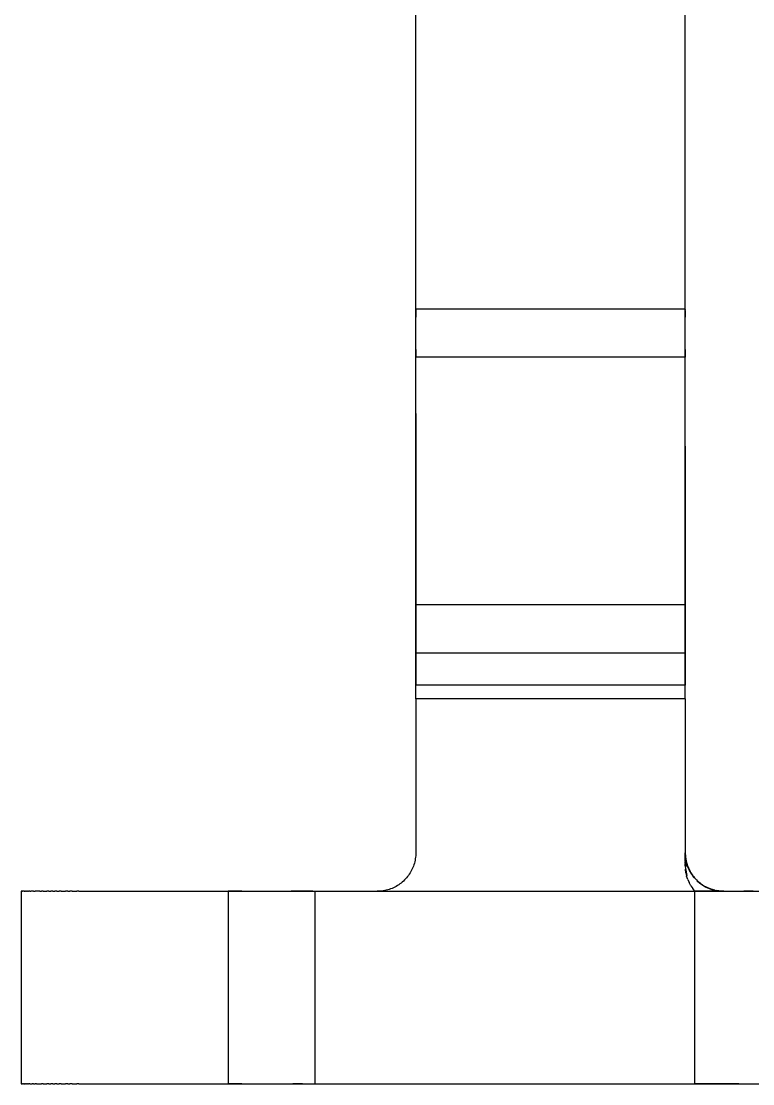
# Model space of a CAD drawing. Header units: millimetres. Extents: x -65 to 188, y -225 to 38.
# Drawn here: x 112 to 150, y -170 to -114.8 of the extents above; entities that cross this region are included whole.
import ezdxf

# ---------------------------------------------------------------- set-up
doc = ezdxf.new("R2010")
doc.units = ezdxf.units.MM
doc.layers.add('SIDE_YZ', color=7, linetype='Continuous')

msp = doc.modelspace()

# ---------------------------------------------------------------- linework, layer by layer
at = {"layer": 'SIDE_YZ'}
for p, q in [((132.5, -115.204), (132.5, -113.651)), ((146.5, -115.204), (146.5, -113.651)), ((132.5, -115.7), (132.5, -114.15)), ((146.5, -115.7), (146.5, -114.15)), ((132.5, -116.378), (132.5, -114.391)), ((146.5, -116.378), (146.5, -114.391)), ((132.5, -116.749), (132.5, -115.204)), ((146.5, -116.749), (146.5, -115.204)), ((132.5, -117.242), (132.5, -115.7)), ((146.5, -117.242), (146.5, -115.7)), ((132.5, -118.354), (132.5, -116.378)), ((146.5, -118.354), (146.5, -116.378)), ((132.5, -118.282), (132.5, -116.749)), ((146.5, -118.282), (146.5, -116.749)), ((132.5, -118.772), (132.5, -117.242)), ((146.5, -118.772), (146.5, -117.242)), ((132.5, -119.803), (132.5, -118.282)), ((132.5, -120.318), (132.5, -118.354)), ((146.5, -119.803), (146.5, -118.282)), ((146.5, -120.318), (146.5, -118.354)), ((132.5, -120.288), (132.5, -118.772)), ((146.5, -120.288), (146.5, -118.772)), ((132.5, -121.309), (132.5, -119.803)), ((132.5, -121.788), (132.5, -120.288)), ((132.5, -122.264), (132.5, -120.318)), ((146.5, -121.309), (146.5, -119.803)), ((146.5, -121.788), (146.5, -120.288)), ((146.5, -122.264), (146.5, -120.318)), ((132.5, -122.796), (132.5, -121.309)), ((146.5, -122.796), (146.5, -121.309)), ((132.5, -123.269), (132.5, -121.788)), ((146.5, -123.269), (146.5, -121.788)), ((132.5, -124.191), (132.5, -122.264)), ((146.5, -124.191), (146.5, -122.264)), ((132.5, -124.263), (132.5, -122.796)), ((146.5, -124.263), (146.5, -122.796)), ((132.5, -124.729), (132.5, -123.269)), ((146.5, -124.729), (146.5, -123.269)), ((132.5, -126.096), (132.5, -124.191)), ((146.5, -126.096), (146.5, -124.191)), ((132.5, -125.708), (132.5, -124.263)), ((132.5, -126.166), (132.5, -124.729)), ((146.5, -125.708), (146.5, -124.263)), ((146.5, -126.166), (146.5, -124.729)), ((132.5, -127.128), (132.5, -125.708)), ((146.5, -127.128), (146.5, -125.708)), ((132.5, -127.975), (132.5, -126.096)), ((132.5, -127.577), (132.5, -126.166)), ((146.5, -127.975), (146.5, -126.096)), ((146.5, -127.577), (146.5, -126.166)), ((132.5, -128.52), (132.5, -127.128)), ((146.5, -128.52), (146.5, -127.128)), ((132.5, -128.961), (132.5, -127.577)), ((132.5, -129.825), (132.5, -127.975)), ((146.5, -128.961), (146.5, -127.577)), ((146.5, -129.825), (146.5, -127.975)), ((132.5, -129.884), (132.5, -128.52)), ((146.5, -129.884), (146.5, -128.52)), ((132.5, -130.314), (132.5, -128.961)), ((146.5, -130.314), (146.5, -128.961)), ((146.5, -129.75), (132.5, -129.75)), ((132.5, -129.752), (132.5, -129.75)), ((132.5, -129.752), (132.5, -129.756)), ((132.5, -129.756), (132.5, -129.762)), ((132.5, -129.762), (132.5, -129.77)), ((132.5, -129.77), (132.5, -129.78)), ((132.5, -129.78), (132.5, -129.792)), ((132.5, -129.792), (132.5, -129.805)), ((132.5, -129.821), (132.5, -129.805)), ((132.5, -129.821), (132.5, -129.838)), ((132.5, -131.643), (132.5, -129.825)), ((132.5, -129.838), (132.5, -129.857)), ((132.5, -129.857), (132.5, -129.878)), ((132.5, -129.878), (132.5, -129.901)), ((132.5, -131.216), (132.5, -129.884)), ((132.5, -129.901), (132.5, -129.926)), ((132.5, -129.926), (132.5, -129.952)), ((132.5, -129.952), (132.5, -129.98)), ((132.5, -129.98), (132.5, -130.01)), ((132.5, -130.01), (132.5, -130.041)), ((132.5, -130.041), (132.5, -130.073)), ((132.5, -130.073), (132.5, -130.107)), ((132.5, -130.107), (132.5, -130.143)), ((132.5, -130.143), (132.5, -130.18)), ((132.5, -130.218), (132.5, -130.18)), ((132.5, -130.257), (132.5, -130.218)), ((132.5, -130.298), (132.5, -130.257)), ((146.5, -129.752), (146.5, -129.75)), ((146.5, -129.756), (146.5, -129.752)), ((146.5, -129.762), (146.5, -129.756)), ((146.5, -129.77), (146.5, -129.762)), ((146.5, -129.78), (146.5, -129.77)), ((146.5, -129.78), (146.5, -129.792)), ((146.5, -129.792), (146.5, -129.805)), ((146.5, -129.821), (146.5, -129.805)), ((146.5, -129.838), (146.5, -129.821)), ((146.5, -131.643), (146.5, -129.825)), ((146.5, -129.838), (146.5, -129.857)), ((146.5, -129.857), (146.5, -129.878)), ((146.5, -129.878), (146.5, -129.901)), ((146.5, -131.216), (146.5, -129.884)), ((146.5, -129.901), (146.5, -129.926)), ((146.5, -129.926), (146.5, -129.952)), ((146.5, -129.952), (146.5, -129.98)), ((146.5, -129.98), (146.5, -130.01)), ((146.5, -130.01), (146.5, -130.041)), ((146.5, -130.041), (146.5, -130.073)), ((146.5, -130.073), (146.5, -130.107)), ((146.5, -130.107), (146.5, -130.143)), ((146.5, -130.143), (146.5, -130.18)), ((146.5, -130.218), (146.5, -130.18)), ((146.5, -130.257), (146.5, -130.218)), ((146.5, -130.298), (146.5, -130.257)), ((132.5, -130.339), (132.5, -130.298)), ((132.5, -131.636), (132.5, -130.314)), ((132.5, -130.382), (132.5, -130.339)), ((132.5, -130.426), (132.5, -130.382)), ((132.5, -130.47), (132.5, -130.426)), ((132.5, -130.516), (132.5, -130.47)), ((132.5, -130.562), (132.5, -130.516)), ((132.5, -130.609), (132.5, -130.562)), ((132.5, -130.657), (132.5, -130.609)), ((132.5, -130.705), (132.5, -130.657)), ((132.5, -130.753), (132.5, -130.705)), ((132.5, -130.802), (132.5, -130.753)), ((132.5, -130.851), (132.5, -130.802)), ((146.5, -130.339), (146.5, -130.298)), ((146.5, -131.636), (146.5, -130.314)), ((146.5, -130.382), (146.5, -130.339)), ((146.5, -130.426), (146.5, -130.382)), ((146.5, -130.47), (146.5, -130.426)), ((146.5, -130.516), (146.5, -130.47)), ((146.5, -130.562), (146.5, -130.516)), ((146.5, -130.609), (146.5, -130.562)), ((146.5, -130.657), (146.5, -130.609)), ((146.5, -130.705), (146.5, -130.657)), ((146.5, -130.753), (146.5, -130.705)), ((146.5, -130.802), (146.5, -130.753)), ((146.5, -130.851), (146.5, -130.802)), ((132.5, -130.901), (132.5, -130.851)), ((132.5, -130.95), (132.5, -130.901)), ((132.5, -131), (132.5, -130.95)), ((132.5, -131.05), (132.5, -131)), ((132.5, -131.099), (132.5, -131.05)), ((132.5, -131.149), (132.5, -131.099)), ((132.5, -131.198), (132.5, -131.149)), ((132.5, -131.247), (132.5, -131.198)), ((132.5, -132.514), (132.5, -131.216)), ((132.5, -131.295), (132.5, -131.247)), ((132.5, -131.343), (132.5, -131.295)), ((132.5, -131.391), (132.5, -131.343)), ((146.5, -130.901), (146.5, -130.851)), ((146.5, -130.95), (146.5, -130.901)), ((146.5, -131), (146.5, -130.95)), ((146.5, -131.05), (146.5, -131)), ((146.5, -131.099), (146.5, -131.05)), ((146.5, -131.149), (146.5, -131.099)), ((146.5, -131.198), (146.5, -131.149)), ((146.5, -131.247), (146.5, -131.198)), ((146.5, -132.514), (146.5, -131.216)), ((146.5, -131.295), (146.5, -131.247)), ((146.5, -131.343), (146.5, -131.295)), ((146.5, -131.391), (146.5, -131.343)), ((132.5, -131.438), (132.5, -131.391)), ((132.5, -131.484), (132.5, -131.438)), ((132.5, -131.53), (132.5, -131.484)), ((132.5, -131.574), (132.5, -131.53)), ((132.5, -131.618), (132.5, -131.574)), ((132.5, -131.661), (132.5, -131.618)), ((132.5, -132.923), (132.5, -131.636)), ((132.5, -133.427), (132.5, -131.643)), ((132.5, -131.702), (132.5, -131.661)), ((132.5, -131.743), (132.5, -131.702)), ((132.5, -131.782), (132.5, -131.743)), ((132.5, -131.82), (132.5, -131.782)), ((132.5, -131.857), (132.5, -131.82)), ((132.5, -131.857), (132.5, -131.893)), ((132.5, -131.893), (132.5, -131.927)), ((132.5, -131.927), (132.5, -131.959)), ((146.5, -131.438), (146.5, -131.391)), ((146.5, -131.484), (146.5, -131.438)), ((146.5, -131.53), (146.5, -131.484)), ((146.5, -131.574), (146.5, -131.53)), ((146.5, -131.618), (146.5, -131.574)), ((146.5, -131.661), (146.5, -131.618)), ((146.5, -132.923), (146.5, -131.636)), ((146.5, -133.427), (146.5, -131.643)), ((146.5, -131.702), (146.5, -131.661)), ((146.5, -131.743), (146.5, -131.702)), ((146.5, -131.782), (146.5, -131.743)), ((146.5, -131.82), (146.5, -131.782)), ((146.5, -131.857), (146.5, -131.82)), ((146.5, -131.857), (146.5, -131.893)), ((146.5, -131.893), (146.5, -131.927)), ((146.5, -131.927), (146.5, -131.959)), ((132.5, -131.959), (132.5, -131.99)), ((132.5, -131.99), (132.5, -132.02)), ((132.5, -132.02), (132.5, -132.048)), ((132.5, -132.048), (132.5, -132.074)), ((132.5, -132.074), (132.5, -132.099)), ((132.5, -132.099), (132.5, -132.122)), ((132.5, -132.122), (132.5, -132.143)), ((132.5, -132.143), (132.5, -132.162)), ((132.5, -132.162), (132.5, -132.179)), ((132.5, -132.179), (132.5, -132.195)), ((132.5, -132.195), (132.5, -132.208)), ((132.5, -132.208), (132.5, -132.22)), ((132.5, -132.22), (132.5, -132.23)), ((132.5, -132.23), (132.5, -132.238)), ((132.5, -132.238), (132.5, -132.244)), ((132.5, -132.244), (132.5, -132.248)), ((132.5, -132.248), (132.5, -132.25)), ((146.5, -132.25), (132.5, -132.25)), ((146.5, -131.959), (146.5, -131.99)), ((146.5, -131.99), (146.5, -132.02)), ((146.5, -132.02), (146.5, -132.048)), ((146.5, -132.048), (146.5, -132.074)), ((146.5, -132.074), (146.5, -132.099)), ((146.5, -132.099), (146.5, -132.122)), ((146.5, -132.122), (146.5, -132.143)), ((146.5, -132.143), (146.5, -132.162)), ((146.5, -132.162), (146.5, -132.179)), ((146.5, -132.179), (146.5, -132.195)), ((146.5, -132.195), (146.5, -132.208)), ((146.5, -132.208), (146.5, -132.22)), ((146.5, -132.22), (146.5, -132.23)), ((146.5, -132.23), (146.5, -132.238)), ((146.5, -132.238), (146.5, -132.244)), ((146.5, -132.244), (146.5, -132.248)), ((146.5, -132.248), (146.5, -132.25)), ((132.5, -133.777), (132.5, -132.514)), ((132.5, -134.174), (132.5, -132.923)), ((146.5, -133.777), (146.5, -132.514)), ((146.5, -134.174), (146.5, -132.923)), ((132.5, -135.173), (132.5, -133.427)), ((146.5, -135.173), (146.5, -133.427)), ((132.5, -135.002), (132.5, -133.777)), ((146.5, -135.002), (146.5, -133.777)), ((132.5, -135.387), (132.5, -134.174)), ((146.5, -135.387), (146.5, -134.174)), ((132.5, -136.188), (132.5, -135.002)), ((132.5, -135.173), (132.5, -136.879)), ((146.5, -136.188), (146.5, -135.002)), ((146.5, -136.879), (146.5, -135.173)), ((132.5, -136.559), (132.5, -135.387)), ((146.5, -136.559), (146.5, -135.387)), ((132.5, -137.332), (132.5, -136.188)), ((146.5, -137.332), (146.5, -136.188)), ((132.5, -137.69), (132.5, -136.559)), ((132.5, -136.879), (132.5, -138.542)), ((146.5, -137.69), (146.5, -136.559)), ((146.5, -136.879), (146.5, -138.542)), ((132.5, -138.433), (132.5, -137.332)), ((146.5, -138.433), (146.5, -137.332)), ((132.5, -137.69), (132.5, -138.777)), ((146.5, -137.69), (146.5, -138.777)), ((132.5, -139.489), (132.5, -138.433)), ((132.5, -138.542), (132.5, -140.16)), ((146.5, -139.489), (146.5, -138.433)), ((146.5, -138.542), (146.5, -140.16)), ((132.5, -138.777), (132.5, -139.818)), ((146.5, -138.777), (146.5, -139.818)), ((132.5, -140.499), (132.5, -139.489)), ((146.5, -140.499), (146.5, -139.489)), ((132.5, -139.818), (132.5, -140.812)), ((132.5, -140.16), (132.5, -141.73)), ((146.5, -139.818), (146.5, -140.812)), ((146.5, -140.16), (146.5, -141.73)), ((132.5, -141.46), (132.5, -140.499)), ((146.5, -141.46), (146.5, -140.499)), ((132.5, -140.812), (132.5, -141.758)), ((146.5, -140.812), (146.5, -141.758)), ((132.5, -142.372), (132.5, -141.46)), ((132.5, -143.248), (132.5, -141.73)), ((132.5, -141.758), (132.5, -142.653)), ((146.5, -142.372), (146.5, -141.46)), ((146.5, -143.248), (146.5, -141.73)), ((146.5, -141.758), (146.5, -142.653)), ((132.5, -143.232), (132.5, -142.372)), ((146.5, -143.232), (146.5, -142.372)), ((132.5, -142.653), (132.5, -143.497)), ((146.5, -142.653), (146.5, -143.497)), ((132.5, -144.04), (132.5, -143.232)), ((132.5, -144.714), (132.5, -143.248)), ((132.5, -143.497), (132.5, -144.287)), ((146.5, -144.04), (146.5, -143.232)), ((146.5, -144.714), (146.5, -143.248)), ((146.5, -143.497), (146.5, -144.287)), ((132.5, -144.794), (132.5, -144.04)), ((146.5, -144.794), (146.5, -144.04)), ((132.5, -144.287), (132.5, -145.024)), ((146.5, -144.287), (146.5, -145.024)), ((132.5, -144.714), (132.5, -146.124)), ((132.5, -145.493), (132.5, -144.794)), ((132.5, -145.024), (132.5, -145.705)), ((146.5, -145.123), (132.5, -145.123)), ((132.5, -145.125), (132.5, -145.123)), ((132.5, -145.129), (132.5, -145.125)), ((132.5, -145.135), (132.5, -145.129)), ((132.5, -145.143), (132.5, -145.135)), ((132.5, -145.153), (132.5, -145.143)), ((132.5, -145.165), (132.5, -145.153)), ((132.5, -145.178), (132.5, -145.165)), ((132.5, -145.194), (132.5, -145.178)), ((146.5, -146.124), (146.5, -144.714)), ((146.5, -145.493), (146.5, -144.794)), ((146.5, -145.024), (146.5, -145.705)), ((146.5, -145.125), (146.5, -145.123)), ((146.5, -145.129), (146.5, -145.125)), ((146.5, -145.135), (146.5, -145.129)), ((146.5, -145.143), (146.5, -145.135)), ((146.5, -145.153), (146.5, -145.143)), ((146.5, -145.165), (146.5, -145.153)), ((146.5, -145.178), (146.5, -145.165)), ((146.5, -145.194), (146.5, -145.178)), ((132.5, -145.211), (132.5, -145.194)), ((132.5, -145.23), (132.5, -145.211)), ((132.5, -145.252), (132.5, -145.23)), ((132.5, -145.274), (132.5, -145.252)), ((132.5, -145.299), (132.5, -145.274)), ((132.5, -145.325), (132.5, -145.299)), ((132.5, -145.353), (132.5, -145.325)), ((132.5, -145.383), (132.5, -145.353)), ((132.5, -145.414), (132.5, -145.383)), ((132.5, -145.446), (132.5, -145.414)), ((132.5, -145.48), (132.5, -145.446)), ((132.5, -145.516), (132.5, -145.48)), ((132.5, -146.135), (132.5, -145.493)), ((132.5, -145.553), (132.5, -145.516)), ((132.5, -145.591), (132.5, -145.553)), ((132.5, -145.63), (132.5, -145.591)), ((132.5, -145.671), (132.5, -145.63)), ((132.5, -145.713), (132.5, -145.671)), ((132.5, -145.705), (132.5, -146.33)), ((132.5, -145.755), (132.5, -145.713)), ((146.5, -145.211), (146.5, -145.194)), ((146.5, -145.23), (146.5, -145.211)), ((146.5, -145.252), (146.5, -145.23)), ((146.5, -145.274), (146.5, -145.252)), ((146.5, -145.299), (146.5, -145.274)), ((146.5, -145.325), (146.5, -145.299)), ((146.5, -145.353), (146.5, -145.325)), ((146.5, -145.383), (146.5, -145.353)), ((146.5, -145.414), (146.5, -145.383)), ((146.5, -145.446), (146.5, -145.414)), ((146.5, -145.48), (146.5, -145.446)), ((146.5, -145.516), (146.5, -145.48)), ((146.5, -146.135), (146.5, -145.493)), ((146.5, -145.553), (146.5, -145.516)), ((146.5, -145.591), (146.5, -145.553)), ((146.5, -145.63), (146.5, -145.591)), ((146.5, -145.671), (146.5, -145.63)), ((146.5, -145.713), (146.5, -145.671)), ((146.5, -145.705), (146.5, -146.33)), ((146.5, -145.755), (146.5, -145.713)), ((132.5, -145.799), (132.5, -145.755)), ((132.5, -145.844), (132.5, -145.799)), ((132.5, -145.889), (132.5, -145.844)), ((132.5, -145.935), (132.5, -145.889)), ((132.5, -145.982), (132.5, -145.935)), ((132.5, -146.03), (132.5, -145.982)), ((132.5, -146.078), (132.5, -146.03)), ((132.5, -146.126), (132.5, -146.078)), ((132.5, -146.124), (132.5, -147.477)), ((132.5, -146.175), (132.5, -146.126)), ((132.5, -146.135), (132.5, -146.721)), ((132.5, -146.224), (132.5, -146.175)), ((132.5, -146.274), (132.5, -146.224)), ((132.5, -146.323), (132.5, -146.274)), ((146.5, -145.799), (146.5, -145.755)), ((146.5, -145.844), (146.5, -145.799)), ((146.5, -145.889), (146.5, -145.844)), ((146.5, -145.935), (146.5, -145.889)), ((146.5, -145.982), (146.5, -145.935)), ((146.5, -146.03), (146.5, -145.982)), ((146.5, -146.078), (146.5, -146.03)), ((146.5, -146.126), (146.5, -146.078)), ((146.5, -146.124), (146.5, -147.477)), ((146.5, -146.175), (146.5, -146.126)), ((146.5, -146.135), (146.5, -146.721)), ((146.5, -146.224), (146.5, -146.175)), ((146.5, -146.274), (146.5, -146.224)), ((146.5, -146.323), (146.5, -146.274)), ((132.5, -146.373), (132.5, -146.323)), ((132.5, -146.33), (132.5, -146.897)), ((132.5, -146.423), (132.5, -146.373)), ((132.5, -146.472), (132.5, -146.423)), ((132.5, -146.522), (132.5, -146.472)), ((132.5, -146.571), (132.5, -146.522)), ((132.5, -146.62), (132.5, -146.571)), ((132.5, -146.668), (132.5, -146.62)), ((132.5, -146.717), (132.5, -146.668)), ((132.5, -146.764), (132.5, -146.717)), ((132.5, -146.721), (132.5, -147.249)), ((132.5, -146.811), (132.5, -146.764)), ((132.5, -146.857), (132.5, -146.811)), ((146.5, -146.373), (146.5, -146.323)), ((146.5, -146.33), (146.5, -146.897)), ((146.5, -146.423), (146.5, -146.373)), ((146.5, -146.472), (146.5, -146.423)), ((146.5, -146.522), (146.5, -146.472)), ((146.5, -146.571), (146.5, -146.522)), ((146.5, -146.62), (146.5, -146.571)), ((146.5, -146.668), (146.5, -146.62)), ((146.5, -146.717), (146.5, -146.668)), ((146.5, -146.764), (146.5, -146.717)), ((146.5, -147.249), (146.5, -146.721)), ((146.5, -146.811), (146.5, -146.764)), ((146.5, -146.857), (146.5, -146.811)), ((132.5, -146.903), (132.5, -146.857)), ((132.5, -146.897), (132.5, -147.406)), ((132.5, -146.947), (132.5, -146.903)), ((132.5, -146.991), (132.5, -146.947)), ((132.5, -147.034), (132.5, -146.991)), ((132.5, -147.075), (132.5, -147.034)), ((132.5, -147.116), (132.5, -147.075)), ((132.5, -147.155), (132.5, -147.116)), ((132.5, -147.193), (132.5, -147.155)), ((132.5, -147.23), (132.5, -147.193)), ((132.5, -147.23), (132.5, -147.266)), ((132.5, -147.718), (132.5, -147.249)), ((132.5, -147.266), (132.5, -147.3)), ((132.5, -147.3), (132.5, -147.332)), ((132.5, -147.332), (132.5, -147.363)), ((132.5, -147.363), (132.5, -147.393)), ((146.5, -146.903), (146.5, -146.857)), ((146.5, -146.897), (146.5, -147.406)), ((146.5, -146.947), (146.5, -146.903)), ((146.5, -146.991), (146.5, -146.947)), ((146.5, -147.034), (146.5, -146.991)), ((146.5, -147.075), (146.5, -147.034)), ((146.5, -147.116), (146.5, -147.075)), ((146.5, -147.155), (146.5, -147.116)), ((146.5, -147.193), (146.5, -147.155)), ((146.5, -147.23), (146.5, -147.193)), ((146.5, -147.23), (146.5, -147.266)), ((146.5, -147.718), (146.5, -147.249)), ((146.5, -147.266), (146.5, -147.3)), ((146.5, -147.3), (146.5, -147.332)), ((146.5, -147.332), (146.5, -147.363)), ((146.5, -147.363), (146.5, -147.393)), ((132.5, -147.393), (132.5, -147.421)), ((132.5, -147.406), (132.5, -147.855)), ((132.5, -147.421), (132.5, -147.447)), ((132.5, -147.447), (132.5, -147.472)), ((132.5, -147.472), (132.5, -147.495)), ((132.5, -148.769), (132.5, -147.477)), ((132.5, -147.495), (132.5, -147.516)), ((132.5, -147.516), (132.5, -147.535)), ((132.5, -147.535), (132.5, -147.552)), ((132.5, -147.552), (132.5, -147.568)), ((132.5, -147.568), (132.5, -147.582)), ((132.5, -147.582), (132.5, -147.593)), ((132.5, -147.593), (132.5, -147.603)), ((132.5, -147.603), (132.5, -147.611)), ((132.5, -147.611), (132.5, -147.617)), ((132.5, -147.617), (132.5, -147.621)), ((132.5, -147.621), (132.5, -147.623)), ((146.5, -147.623), (132.5, -147.623)), ((132.5, -147.718), (132.5, -148.127)), ((132.5, -147.855), (132.5, -148.245)), ((146.5, -147.393), (146.5, -147.421)), ((146.5, -147.406), (146.5, -147.855)), ((146.5, -147.421), (146.5, -147.447)), ((146.5, -147.447), (146.5, -147.472)), ((146.5, -147.472), (146.5, -147.495)), ((146.5, -148.769), (146.5, -147.477)), ((146.5, -147.495), (146.5, -147.516)), ((146.5, -147.516), (146.5, -147.535)), ((146.5, -147.535), (146.5, -147.552)), ((146.5, -147.552), (146.5, -147.568)), ((146.5, -147.568), (146.5, -147.582)), ((146.5, -147.582), (146.5, -147.593)), ((146.5, -147.593), (146.5, -147.603)), ((146.5, -147.603), (146.5, -147.611)), ((146.5, -147.611), (146.5, -147.617)), ((146.5, -147.617), (146.5, -147.621)), ((146.5, -147.621), (146.5, -147.623)), ((146.5, -148.127), (146.5, -147.718)), ((146.5, -147.855), (146.5, -148.245)), ((132.5, -148.127), (132.5, -148.475)), ((132.5, -148.245), (132.5, -148.574)), ((132.5, -148.475), (132.5, -148.763)), ((146.5, -148.475), (146.5, -148.127)), ((146.5, -148.245), (146.5, -148.574)), ((146.5, -148.763), (146.5, -148.475)), ((132.5, -148.574), (132.5, -148.843)), ((132.5, -148.763), (132.5, -148.99)), ((132.5, -150), (132.5, -148.769)), ((132.5, -148.843), (132.5, -149.05)), ((132.5, -148.99), (132.5, -149.155)), ((146.5, -148.574), (146.5, -148.843)), ((146.5, -148.99), (146.5, -148.763)), ((146.5, -150), (146.5, -148.769)), ((146.5, -148.843), (146.5, -149.05)), ((146.5, -149.155), (146.5, -148.99)), ((132.5, -149.05), (132.5, -149.195)), ((132.5, -149.258), (132.5, -149.155)), ((132.5, -149.195), (132.5, -149.278)), ((132.5, -149.299), (132.5, -149.258)), ((132.5, -149.278), (132.5, -149.299)), ((146.5, -149.299), (132.5, -149.299)), ((146.5, -149.05), (146.5, -149.195)), ((146.5, -149.258), (146.5, -149.155)), ((146.5, -149.195), (146.5, -149.278)), ((146.5, -149.299), (146.5, -149.258)), ((146.5, -149.278), (146.5, -149.299)), ((146.5, -150), (132.5, -150)), ((132.5, -150), (132.5, -158)), ((146.5, -150), (146.5, -158)), ((132.462, -158.39), (132.445, -158.467)), ((132.475, -158.313), (132.462, -158.39)), ((132.486, -158.235), (132.475, -158.313)), ((132.494, -158.157), (132.486, -158.235)), ((132.498, -158.079), (132.494, -158.157)), ((132.5, -158), (132.498, -158.079)), ((146.5, -158), (146.5, -158.001)), ((146.5, -158), (146.5, -158.003)), ((146.5, -158), (146.501, -158.074)), ((146.5, -158), (146.502, -158.079)), ((146.5, -158.005), (146.5, -158.001)), ((146.5, -158.001), (146.501, -158.074)), ((146.5, -158.001), (146.508, -158.184)), ((146.5, -158.003), (146.5, -158.013)), ((146.5, -158.003), (146.502, -158.079)), ((146.5, -158.003), (146.512, -158.227)), ((146.5, -158.014), (146.5, -158.005)), ((146.5, -158.013), (146.5, -158.028)), ((146.5, -158.014), (146.5, -158.032)), ((146.5, -158.014), (146.508, -158.184)), ((146.5, -158.014), (146.516, -158.258)), ((146.5, -158.028), (146.5, -158.048)), ((146.5, -158.065), (146.5, -158.032)), ((146.5, -158.048), (146.5, -158.079)), ((146.5, -158.12), (146.5, -158.065)), ((146.5, -158.065), (146.524, -158.385)), ((146.5, -158.065), (146.506, -158.21)), ((146.5, -158.122), (146.5, -158.079)), ((146.5, -158.079), (146.524, -158.378)), ((146.5, -158.079), (146.506, -158.208)), ((146.5, -158.209), (146.5, -158.12)), ((146.5, -158.453), (146.5, -158.122)), ((146.5, -158.209), (146.5, -158.492)), ((146.502, -158.079), (146.506, -158.157)), ((146.506, -158.149), (146.513, -158.224)), ((146.506, -158.149), (146.508, -158.184)), ((146.506, -158.157), (146.514, -158.235)), ((146.509, -158.19), (146.506, -158.157)), ((146.512, -158.227), (146.506, -158.176)), ((146.526, -158.334), (146.506, -158.176)), ((146.524, -158.378), (146.506, -158.208)), ((146.524, -158.385), (146.506, -158.21)), ((146.516, -158.258), (146.507, -158.183)), ((146.529, -158.35), (146.507, -158.183)), ((146.526, -158.334), (146.507, -158.198)), ((146.532, -158.368), (146.507, -158.198)), ((146.508, -158.184), (146.512, -158.221)), ((146.509, -158.19), (146.512, -158.227)), ((146.516, -158.258), (146.512, -158.221)), ((146.512, -158.227), (146.525, -158.313)), ((146.512, -158.227), (146.538, -158.39)), ((146.512, -158.227), (146.516, -158.263)), ((146.513, -158.224), (146.523, -158.301)), ((146.514, -158.235), (146.525, -158.313)), ((146.523, -158.301), (146.516, -158.258)), ((146.516, -158.258), (146.52, -158.291)), ((146.516, -158.258), (146.563, -158.501)), ((146.516, -158.263), (146.526, -158.334)), ((146.52, -158.291), (146.524, -158.32)), ((146.588, -158.709), (146.521, -158.413)), ((146.521, -158.413), (146.551, -158.55)), ((146.524, -158.32), (146.529, -158.35)), ((146.525, -158.313), (146.538, -158.39)), ((146.526, -158.334), (146.532, -158.368)), ((146.538, -158.39), (146.527, -158.333)), ((146.527, -158.333), (146.568, -158.522)), ((146.529, -158.35), (146.563, -158.501)), ((146.529, -158.35), (146.571, -158.531)), ((146.538, -158.39), (146.555, -158.467)), ((132.245, -158.977), (132.205, -159.045)), ((132.282, -158.908), (132.245, -158.977)), ((132.316, -158.837), (132.282, -158.908)), ((132.348, -158.765), (132.316, -158.837)), ((132.376, -158.692), (132.348, -158.765)), ((132.402, -158.618), (132.376, -158.692)), ((132.425, -158.543), (132.402, -158.618)), ((132.445, -158.467), (132.425, -158.543)), ((146.5, -158.453), (146.5, -158.534)), ((146.5, -158.556), (146.5, -158.492)), ((146.5, -158.534), (146.5, -158.586)), ((146.5, -158.556), (146.5, -158.597)), ((146.5, -158.586), (146.5, -158.631)), ((146.5, -158.631), (146.5, -158.597)), ((146.5, -158.631), (146.5, -158.658)), ((146.5, -158.656), (146.5, -158.631)), ((146.5, -158.672), (146.5, -158.656)), ((146.5, -158.658), (146.5, -158.672)), ((146.5, -158.672), (146.5, -158.677)), ((146.5, -158.677), (146.5, -158.672)), ((146.5, -158.677), (146.508, -158.855)), ((146.532, -159.034), (146.508, -158.855)), ((146.509, -158.811), (146.581, -159.181)), ((146.509, -158.811), (146.538, -158.968)), ((146.581, -159.181), (146.538, -158.968)), ((146.588, -158.709), (146.551, -158.55)), ((146.552, -158.455), (146.572, -158.533)), ((146.552, -158.455), (146.563, -158.501)), ((146.555, -158.467), (146.575, -158.543)), ((146.568, -158.522), (146.555, -158.467)), ((146.563, -158.501), (146.571, -158.531)), ((146.593, -158.602), (146.571, -158.531)), ((146.637, -158.727), (146.571, -158.531)), ((146.572, -158.533), (146.593, -158.602)), ((146.575, -158.543), (146.598, -158.618)), ((146.578, -158.557), (146.598, -158.618)), ((146.578, -158.557), (146.64, -158.738)), ((146.598, -158.618), (146.614, -158.665)), ((146.598, -158.618), (146.624, -158.692)), ((146.614, -158.665), (146.624, -158.692)), ((146.662, -158.789), (146.623, -158.701)), ((146.69, -158.85), (146.623, -158.701)), ((146.624, -158.692), (146.637, -158.727)), ((146.624, -158.692), (146.652, -158.765)), ((146.624, -158.692), (146.64, -158.738)), ((146.637, -158.727), (146.652, -158.765)), ((146.637, -158.727), (146.662, -158.789)), ((146.721, -158.916), (146.64, -158.738)), ((146.684, -158.837), (146.64, -158.738)), ((146.652, -158.765), (146.662, -158.789)), ((146.652, -158.765), (146.684, -158.837)), ((146.662, -158.789), (146.684, -158.837)), ((146.684, -158.837), (146.718, -158.908)), ((146.721, -158.916), (146.684, -158.837)), ((146.69, -158.85), (146.72, -158.911)), ((146.752, -158.971), (146.696, -158.873)), ((146.786, -159.03), (146.696, -158.873)), ((146.718, -158.908), (146.755, -158.977)), ((146.837, -159.111), (146.721, -158.916)), ((146.721, -158.916), (146.755, -158.977)), ((146.755, -158.977), (146.795, -159.045)), ((131.799, -159.521), (131.738, -159.571)), ((131.858, -159.469), (131.799, -159.521)), ((131.914, -159.414), (131.858, -159.469)), ((131.969, -159.358), (131.914, -159.414)), ((132.021, -159.299), (131.969, -159.358)), ((132.071, -159.238), (132.021, -159.299)), ((132.118, -159.176), (132.071, -159.238)), ((132.163, -159.111), (132.118, -159.176)), ((132.205, -159.045), (132.163, -159.111)), ((146.532, -159.034), (146.573, -159.211)), ((146.629, -159.384), (146.573, -159.211)), ((146.629, -159.384), (146.701, -159.552)), ((146.786, -159.03), (146.822, -159.089)), ((146.795, -159.045), (146.822, -159.089)), ((146.795, -159.045), (146.837, -159.111)), ((146.822, -159.089), (146.837, -159.111)), ((146.822, -159.089), (146.861, -159.146)), ((146.837, -159.111), (146.861, -159.146)), ((146.837, -159.111), (146.882, -159.176)), ((146.861, -159.146), (146.882, -159.176)), ((146.861, -159.146), (146.901, -159.202)), ((146.989, -159.31), (146.874, -159.174)), ((147.035, -159.362), (146.874, -159.174)), ((146.882, -159.176), (146.901, -159.202)), ((146.882, -159.176), (146.929, -159.238)), ((146.901, -159.202), (146.929, -159.238)), ((146.901, -159.202), (146.944, -159.257)), ((146.929, -159.238), (146.944, -159.257)), ((146.929, -159.238), (146.979, -159.299)), ((146.944, -159.257), (146.979, -159.299)), ((146.944, -159.257), (146.989, -159.31)), ((146.979, -159.299), (147.031, -159.358)), ((147.031, -159.358), (147.086, -159.414)), ((147.083, -159.412), (147.133, -159.46)), ((147.086, -159.414), (147.142, -159.469)), ((147.288, -159.601), (147.108, -159.458)), ((147.259, -159.578), (147.108, -159.458)), ((147.114, -159.464), (147.251, -159.572)), ((147.114, -159.464), (147.302, -159.611)), ((147.133, -159.46), (147.185, -159.507)), ((147.142, -159.469), (147.201, -159.521)), ((147.185, -159.507), (147.201, -159.521)), ((147.185, -159.507), (147.238, -159.552)), ((147.201, -159.521), (147.238, -159.552)), ((147.201, -159.521), (147.262, -159.571)), ((112, -160), (112.002, -160)), ((112, -160), (112, -170)), ((112.009, -160), (112.002, -160)), ((112.021, -160), (112.009, -160)), ((112.021, -160), (112.037, -160)), ((112.058, -160), (112.037, -160)), ((112.058, -160), (112.083, -160)), ((112.113, -160), (112.083, -160)), ((112.147, -160), (112.113, -160)), ((112.147, -160), (112.185, -160)), ((112.228, -160), (112.185, -160)), ((112.228, -160), (112.276, -160)), ((112.327, -160), (112.276, -160)), ((112.327, -160), (112.383, -160)), ((112.442, -160), (112.383, -160)), ((112.442, -160), (112.506, -160)), ((112.573, -160), (112.506, -160)), ((112.644, -160), (112.573, -160)), ((112.644, -160), (112.719, -160)), ((112.797, -160), (112.719, -160)), ((112.879, -160), (112.797, -160)), ((112.964, -160), (112.879, -160)), ((112.964, -160), (113.052, -160)), ((113.143, -160), (113.052, -160)), ((113.143, -160), (113.237, -160)), ((113.237, -160), (113.333, -160)), ((113.433, -160), (113.333, -160)), ((113.433, -160), (113.534, -160)), ((113.638, -160), (113.534, -160)), ((113.638, -160), (113.744, -160)), ((113.852, -160), (113.744, -160)), ((113.852, -160), (113.962, -160)), ((114.073, -160), (113.962, -160)), ((114.073, -160), (114.186, -160)), ((114.186, -160), (114.3, -160)), ((114.415, -160), (114.3, -160)), ((114.415, -160), (114.531, -160)), ((114.647, -160), (114.531, -160)), ((114.647, -160), (114.765, -160)), ((114.765, -160), (114.882, -160)), ((115, -160), (114.882, -160)), ((115, -160), (185, -160)), ((122.754, -160), (122.75, -160)), ((122.75, -160), (122.75, -170)), ((122.761, -160), (122.754, -160)), ((122.772, -160), (122.761, -160)), ((122.786, -160), (122.772, -160)), ((122.804, -160), (122.786, -160)), ((122.825, -160), (122.804, -160)), ((122.849, -160), (122.825, -160)), ((122.877, -160), (122.849, -160)), ((122.909, -160), (122.877, -160)), ((122.943, -160), (122.909, -160)), ((122.981, -160), (122.943, -160)), ((123.022, -160), (122.981, -160)), ((123.067, -160), (123.022, -160)), ((123.114, -160), (123.067, -160)), ((123.164, -160), (123.114, -160)), ((123.217, -160), (123.164, -160)), ((123.273, -160), (123.217, -160)), ((123.332, -160), (123.273, -160)), ((123.393, -160), (123.332, -160)), ((123.457, -160), (123.393, -160)), ((123.457, -160), (123.523, -160)), ((123.523, -160), (123.592, -160)), ((123.592, -160), (123.663, -160)), ((123.663, -160), (123.736, -160)), ((123.736, -160), (123.811, -160)), ((123.811, -160), (123.888, -160)), ((123.888, -160), (123.967, -160)), ((123.967, -160), (124.047, -160)), ((124.047, -160), (124.129, -160)), ((124.129, -160), (124.212, -160)), ((124.212, -160), (124.296, -160)), ((124.296, -160), (124.382, -160)), ((124.382, -160), (124.468, -160)), ((124.468, -160), (124.556, -160)), ((124.556, -160), (124.644, -160)), ((124.644, -160), (124.732, -160)), ((124.732, -160), (124.821, -160)), ((124.821, -160), (124.911, -160)), ((124.911, -160), (125, -160)), ((125, -160), (125.089, -160)), ((125.089, -160), (125.179, -160)), ((125.179, -160), (125.268, -160)), ((125.268, -160), (125.356, -160)), ((125.356, -160), (125.444, -160)), ((125.444, -160), (125.532, -160)), ((125.532, -160), (125.618, -160)), ((125.618, -160), (125.704, -160)), ((125.704, -160), (125.788, -160)), ((125.788, -160), (125.871, -160)), ((125.871, -160), (125.953, -160)), ((125.953, -160), (126.033, -160)), ((126.112, -160), (126.033, -160)), ((126.189, -160), (126.112, -160)), ((126.264, -160), (126.189, -160)), ((126.337, -160), (126.264, -160)), ((126.408, -160), (126.337, -160)), ((126.477, -160), (126.408, -160)), ((126.543, -160), (126.477, -160)), ((126.607, -160), (126.543, -160)), ((126.668, -160), (126.607, -160)), ((126.727, -160), (126.668, -160)), ((126.783, -160), (126.727, -160)), ((126.836, -160), (126.783, -160)), ((126.886, -160), (126.836, -160)), ((126.933, -160), (126.886, -160)), ((126.978, -160), (126.933, -160)), ((127.019, -160), (126.978, -160)), ((127.057, -160), (127.019, -160)), ((127.091, -160), (127.057, -160)), ((127.123, -160), (127.091, -160)), ((127.151, -160), (127.123, -160)), ((127.151, -160), (127.175, -160)), ((127.175, -160), (127.196, -160)), ((127.196, -160), (127.214, -160)), ((127.214, -160), (127.228, -160)), ((127.228, -160), (127.239, -160)), ((127.239, -160), (127.246, -160)), ((127.246, -160), (127.25, -160)), ((127.25, -160), (127.25, -170)), ((130.579, -159.998), (130.5, -160)), ((130.5, -160), (148.5, -160)), ((130.657, -159.994), (130.579, -159.998)), ((130.735, -159.986), (130.657, -159.994)), ((130.813, -159.975), (130.735, -159.986)), ((130.89, -159.962), (130.813, -159.975)), ((130.967, -159.945), (130.89, -159.962)), ((131.043, -159.925), (130.967, -159.945)), ((131.118, -159.902), (131.043, -159.925)), ((131.192, -159.876), (131.118, -159.902)), ((131.265, -159.848), (131.192, -159.876)), ((131.337, -159.816), (131.265, -159.848)), ((131.408, -159.782), (131.337, -159.816)), ((131.477, -159.745), (131.408, -159.782)), ((131.545, -159.705), (131.477, -159.745)), ((131.611, -159.663), (131.545, -159.705)), ((131.676, -159.618), (131.611, -159.663)), ((131.738, -159.571), (131.676, -159.618)), ((146.788, -159.711), (146.701, -159.552)), ((146.788, -159.711), (146.888, -159.861)), ((147, -160), (146.888, -159.861)), ((147.002, -170), (147, -160)), ((147.002, -160), (147, -160)), ((147, -160), (147.007, -160)), ((147.012, -160), (147.002, -160)), ((147.007, -160), (147.021, -160)), ((147.03, -160), (147.012, -160)), ((147.021, -160), (147.044, -160)), ((147.056, -160), (147.03, -160)), ((147.044, -160), (147.075, -160)), ((147.091, -160), (147.056, -160)), ((147.075, -160), (147.115, -160)), ((147.134, -160), (147.091, -160)), ((147.115, -160), (147.162, -160)), ((147.185, -160), (147.134, -160)), ((147.162, -160), (147.219, -160)), ((147.245, -160), (147.185, -160)), ((147.219, -160), (147.284, -160)), ((147.238, -159.552), (147.262, -159.571)), ((147.238, -159.552), (147.293, -159.594)), ((147.314, -160), (147.245, -160)), ((147.251, -159.572), (147.276, -159.592)), ((147.288, -159.601), (147.259, -159.578)), ((147.262, -159.571), (147.293, -159.594)), ((147.262, -159.571), (147.324, -159.618)), ((147.276, -159.592), (147.302, -159.611)), ((147.284, -160), (147.359, -160)), ((147.293, -159.594), (147.324, -159.618)), ((147.293, -159.594), (147.349, -159.635)), ((147.393, -160), (147.314, -160)), ((147.324, -159.618), (147.349, -159.635)), ((147.324, -159.618), (147.389, -159.663)), ((147.349, -159.635), (147.389, -159.663)), ((147.349, -159.635), (147.406, -159.674)), ((147.359, -160), (147.443, -160)), ((147.389, -159.663), (147.406, -159.674)), ((147.389, -159.663), (147.455, -159.705)), ((147.481, -160), (147.393, -160)), ((147.406, -159.674), (147.464, -159.711)), ((147.443, -160), (147.536, -160)), ((147.455, -159.705), (147.523, -159.745)), ((147.464, -159.711), (147.523, -159.745)), ((147.578, -160), (147.481, -160)), ((147.497, -159.733), (147.592, -159.782)), ((147.497, -159.733), (147.663, -159.816)), ((147.583, -159.777), (147.519, -159.746)), ((147.705, -159.835), (147.519, -159.746)), ((147.523, -159.745), (147.592, -159.782)), ((147.536, -160), (147.639, -160)), ((147.686, -160), (147.578, -160)), ((147.592, -159.782), (147.663, -159.816)), ((147.639, -160), (147.753, -160)), ((147.644, -159.807), (147.663, -159.816)), ((147.808, -159.876), (147.645, -159.811)), ((147.645, -159.811), (147.735, -159.848)), ((147.663, -159.816), (147.705, -159.835)), ((147.663, -159.816), (147.735, -159.848)), ((147.804, -160), (147.686, -160)), ((147.705, -159.835), (147.735, -159.848)), ((147.705, -159.835), (147.767, -159.861)), ((147.735, -159.848), (147.767, -159.861)), ((147.735, -159.848), (147.808, -159.876)), ((147.753, -160), (147.878, -160)), ((147.767, -159.861), (147.808, -159.876)), ((147.767, -159.861), (147.829, -159.884)), ((147.892, -159.905), (147.777, -159.868)), ((148.017, -159.941), (147.777, -159.868)), ((148.033, -159.945), (147.797, -159.875)), ((147.797, -159.875), (147.882, -159.902)), ((147.934, -160), (147.804, -160)), ((147.808, -159.876), (147.829, -159.884)), ((147.808, -159.876), (147.882, -159.902)), ((147.829, -159.884), (147.892, -159.905)), ((147.878, -160), (148.014, -160)), ((147.882, -159.902), (147.957, -159.925)), ((147.892, -159.905), (147.954, -159.924)), ((148.075, -160), (147.934, -160)), ((147.957, -159.925), (148.033, -159.945)), ((148.014, -160), (148.163, -160)), ((148.017, -159.941), (148.08, -159.955)), ((148.033, -159.945), (148.08, -159.955)), ((148.033, -159.945), (148.11, -159.962)), ((148.229, -160), (148.075, -160)), ((148.08, -159.955), (148.11, -159.962)), ((148.08, -159.955), (148.142, -159.968)), ((148.267, -159.986), (148.103, -159.965)), ((148.389, -159.997), (148.103, -159.965)), ((148.11, -159.962), (148.142, -159.968)), ((148.11, -159.962), (148.187, -159.975)), ((148.142, -159.968), (148.187, -159.975)), ((148.142, -159.968), (148.205, -159.978)), ((148.163, -160), (148.324, -160)), ((148.421, -159.998), (148.186, -159.977)), ((148.186, -159.977), (148.265, -159.986)), ((148.187, -159.975), (148.265, -159.986)), ((148.205, -159.978), (148.267, -159.986)), ((148.36, -160), (148.229, -160)), ((148.265, -159.986), (148.343, -159.994)), ((148.267, -159.986), (148.328, -159.993)), ((148.5, -160), (148.324, -160)), ((148.343, -159.994), (148.389, -159.997)), ((148.343, -159.994), (148.421, -159.998)), ((148.5, -160), (148.36, -160)), ((148.389, -159.997), (148.421, -159.998)), ((148.389, -159.997), (148.445, -159.999)), ((148.5, -160), (148.421, -159.998)), ((148.5, -160), (148.445, -159.999)), ((148.5, -160), (148.689, -160)), ((148.5, -160), (148.69, -160)), ((148.689, -160), (148.889, -160)), ((148.69, -160), (148.89, -160)), ((148.889, -160), (149.097, -160)), ((148.89, -160), (149.1, -160)), ((149.097, -160), (149.315, -160)), ((149.1, -160), (149.319, -160)), ((149.315, -160), (149.542, -160)), ((149.319, -160), (149.548, -160)), ((149.777, -160), (149.542, -160)), ((149.784, -160), (149.548, -160)), ((150.021, -160), (149.777, -160)), ((150.029, -160), (149.784, -160)), ((112, -170), (112.002, -170)), ((112.002, -170), (112.009, -170)), ((112.021, -170), (112.009, -170)), ((112.021, -170), (112.037, -170)), ((112.058, -170), (112.037, -170)), ((112.058, -170), (112.083, -170)), ((112.083, -170), (112.113, -170)), ((112.147, -170), (112.113, -170)), ((112.147, -170), (112.185, -170)), ((112.228, -170), (112.185, -170)), ((112.228, -170), (112.276, -170)), ((112.327, -170), (112.276, -170)), ((112.327, -170), (112.383, -170)), ((112.442, -170), (112.383, -170)), ((112.442, -170), (112.506, -170)), ((112.506, -170), (112.573, -170)), ((112.644, -170), (112.573, -170)), ((112.644, -170), (112.719, -170)), ((112.797, -170), (112.719, -170)), ((112.797, -170), (112.879, -170)), ((112.879, -170), (112.964, -170)), ((112.964, -170), (113.052, -170)), ((113.143, -170), (113.052, -170)), ((113.143, -170), (113.237, -170)), ((113.237, -170), (113.333, -170)), ((113.433, -170), (113.333, -170)), ((113.433, -170), (113.534, -170)), ((113.638, -170), (113.534, -170)), ((113.638, -170), (113.744, -170)), ((113.852, -170), (113.744, -170)), ((113.852, -170), (113.962, -170)), ((114.073, -170), (113.962, -170)), ((114.073, -170), (114.186, -170)), ((114.186, -170), (114.3, -170)), ((114.415, -170), (114.3, -170)), ((114.415, -170), (114.531, -170)), ((114.647, -170), (114.531, -170)), ((114.647, -170), (114.765, -170)), ((114.765, -170), (114.882, -170)), ((115, -170), (114.882, -170)), ((115, -170), (185, -170)), ((122.754, -170), (122.75, -170)), ((122.761, -170), (122.754, -170)), ((122.772, -170), (122.761, -170)), ((122.786, -170), (122.772, -170)), ((122.804, -170), (122.786, -170)), ((122.825, -170), (122.804, -170)), ((122.849, -170), (122.825, -170)), ((122.877, -170), (122.849, -170)), ((122.909, -170), (122.877, -170)), ((122.943, -170), (122.909, -170)), ((122.981, -170), (122.943, -170)), ((123.022, -170), (122.981, -170)), ((123.067, -170), (123.022, -170)), ((123.114, -170), (123.067, -170)), ((123.164, -170), (123.114, -170)), ((123.217, -170), (123.164, -170)), ((123.273, -170), (123.217, -170)), ((123.332, -170), (123.273, -170)), ((123.393, -170), (123.332, -170)), ((123.457, -170), (123.393, -170)), ((123.457, -170), (123.523, -170)), ((123.523, -170), (123.592, -170)), ((123.592, -170), (123.663, -170)), ((123.663, -170), (123.736, -170)), ((123.736, -170), (123.811, -170)), ((123.811, -170), (123.888, -170)), ((123.888, -170), (123.967, -170)), ((123.967, -170), (124.047, -170)), ((124.047, -170), (124.129, -170)), ((124.129, -170), (124.212, -170)), ((124.212, -170), (124.296, -170)), ((124.296, -170), (124.382, -170)), ((124.382, -170), (124.468, -170)), ((124.468, -170), (124.556, -170)), ((124.556, -170), (124.644, -170)), ((124.644, -170), (124.732, -170)), ((124.732, -170), (124.821, -170)), ((124.821, -170), (124.911, -170)), ((124.911, -170), (125, -170)), ((125, -170), (125.089, -170)), ((125.089, -170), (125.179, -170)), ((125.179, -170), (125.268, -170)), ((125.268, -170), (125.356, -170)), ((125.356, -170), (125.444, -170)), ((125.444, -170), (125.532, -170)), ((125.532, -170), (125.618, -170)), ((125.618, -170), (125.704, -170)), ((125.704, -170), (125.788, -170)), ((125.788, -170), (125.871, -170)), ((125.871, -170), (125.953, -170)), ((125.953, -170), (126.033, -170)), ((126.033, -170), (126.112, -170)), ((126.189, -170), (126.112, -170)), ((126.264, -170), (126.189, -170)), ((126.337, -170), (126.264, -170)), ((126.408, -170), (126.337, -170)), ((126.477, -170), (126.408, -170)), ((126.543, -170), (126.477, -170)), ((126.607, -170), (126.543, -170)), ((126.607, -170), (126.668, -170)), ((126.668, -170), (126.727, -170)), ((126.727, -170), (126.783, -170)), ((126.783, -170), (126.836, -170)), ((126.836, -170), (126.886, -170)), ((126.886, -170), (126.933, -170)), ((126.933, -170), (126.978, -170)), ((126.978, -170), (127.019, -170)), ((127.019, -170), (127.057, -170)), ((127.057, -170), (127.091, -170)), ((127.091, -170), (127.123, -170)), ((127.123, -170), (127.151, -170)), ((127.151, -170), (127.175, -170)), ((127.175, -170), (127.196, -170)), ((127.196, -170), (127.214, -170)), ((127.214, -170), (127.228, -170)), ((127.228, -170), (127.239, -170)), ((127.239, -170), (127.246, -170)), ((127.246, -170), (127.25, -170)), ((147.014, -170), (147.002, -170)), ((147.04, -170), (147.014, -170)), ((147.077, -170), (147.04, -170)), ((147.128, -170), (147.077, -170)), ((147.191, -170), (147.128, -170)), ((147.266, -170), (147.191, -170)), ((147.353, -170), (147.266, -170)), ((147.453, -170), (147.353, -170)), ((147.564, -170), (147.453, -170)), ((147.687, -170), (147.564, -170)), ((147.822, -170), (147.687, -170)), ((147.968, -170), (147.822, -170)), ((148.125, -170), (147.968, -170)), ((148.294, -170), (148.125, -170)), ((148.472, -170), (148.294, -170)), ((148.661, -170), (148.472, -170)), ((148.86, -170), (148.661, -170)), ((149.069, -170), (148.86, -170)), ((149.287, -170), (149.069, -170)), ((149.287, -170), (149.514, -170)), ((149.514, -170), (149.75, -170)), ((149.75, -170), (149.994, -170)), ((149.994, -170), (150.246, -170))]:
    msp.add_line(p, q, dxfattribs=at)

doc.saveas('drawing.dxf')
